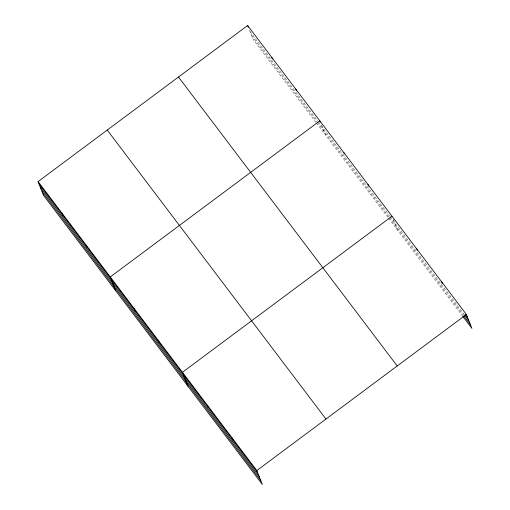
<?xml version="1.0" encoding="UTF-8"?>
<svg xmlns="http://www.w3.org/2000/svg" width="510" height="510" viewBox="0 0 510 510"><rect width="100%" height="100%" fill="white"/><g stroke="black" fill="none" stroke-linecap="round" stroke-linejoin="round"><path stroke-width="0.38" stroke-dasharray="2.55 1.91" d="M250.085 31.652L318.017 121.399M318.489 122.024L389.729 216.138M390.201 216.763L464.527 314.957M251.659 35.604L316.761 121.616M317.233 122.241L388.945 216.98M389.417 217.604L463.239 315.135M315.932 122.343L253.183 39.448L249.065 29.089M316.404 122.967L388.116 217.7M388.588 218.325L462.385 315.824M393.172 219.172L397.551 230.169M321.504 125.09L325.367 134.806"/><path stroke-width="0.76" d="M38.078 181.579L256.817 470.551L262.363 484.5L43.63 195.528L38.078 181.579L247.637 25.5L466.369 314.472L471.922 328.421L462.863 316.455M391.999 216.221L182.446 372.306L187.992 386.248M256.817 470.551L466.369 314.472M465.381 314.268L467.287 316.786M465.005 315.588L468.817 320.624M463.717 315.76L470.392 324.577M178.481 77.004L397.22 365.982M107.234 130.075L325.966 419.048M39.002 183.893L257.735 472.866M40.526 187.731L259.265 476.703M42.101 191.69L260.839 480.662M441.577 281.724L442.272 283.458M416.791 248.976L417.25 250.129M367.939 184.435L368.628 186.169M343.88 152.649L344.339 153.803M320.28 122.017L319.821 120.864L110.262 276.943L115.815 290.885M295.755 89.071L296.444 90.805M271.696 57.286L272.385 59.02M247.637 25.5L248.325 27.234M232.024 437.803L232.942 440.117M207.232 405.055L208.156 407.362M158.387 340.514L159.305 342.828M134.321 308.728L135.246 311.043M86.203 245.157L87.121 247.465M62.143 213.371L63.061 215.679"/></g></svg>
